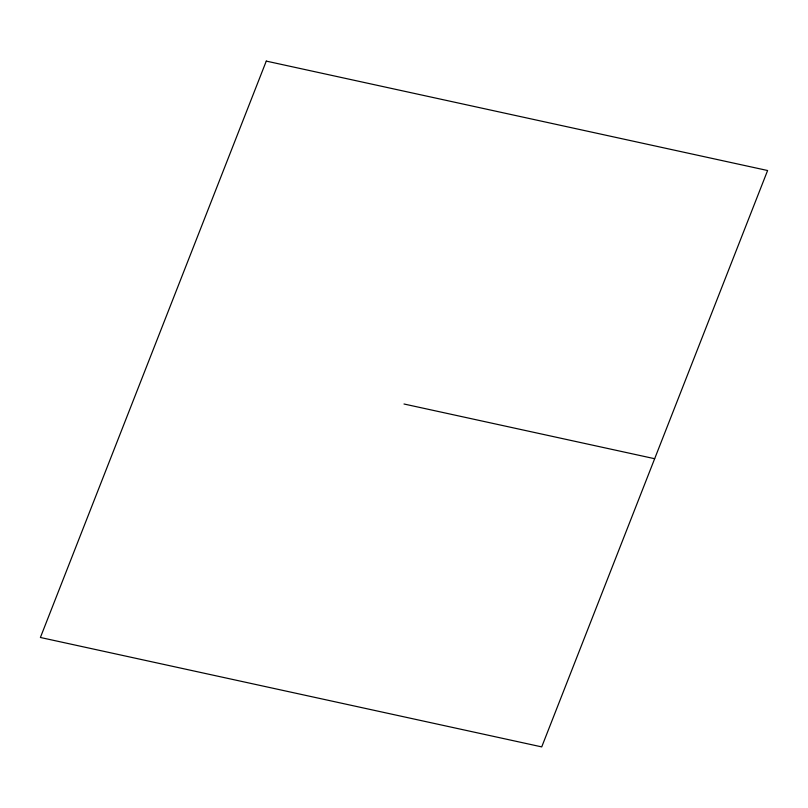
<?xml version="1.0" encoding="UTF-8"?>
<svg xmlns="http://www.w3.org/2000/svg" width="808" height="808" viewBox="0 0 808 808"><rect width="100%" height="100%" fill="white"/><g stroke="black" fill="none" stroke-linecap="round" stroke-linejoin="round"><path stroke-width="1.21" d="M404 404L654.662 458.712M266.276 61.105L40.4 637.482L541.724 746.895L767.6 170.518L266.276 61.105"/></g></svg>
